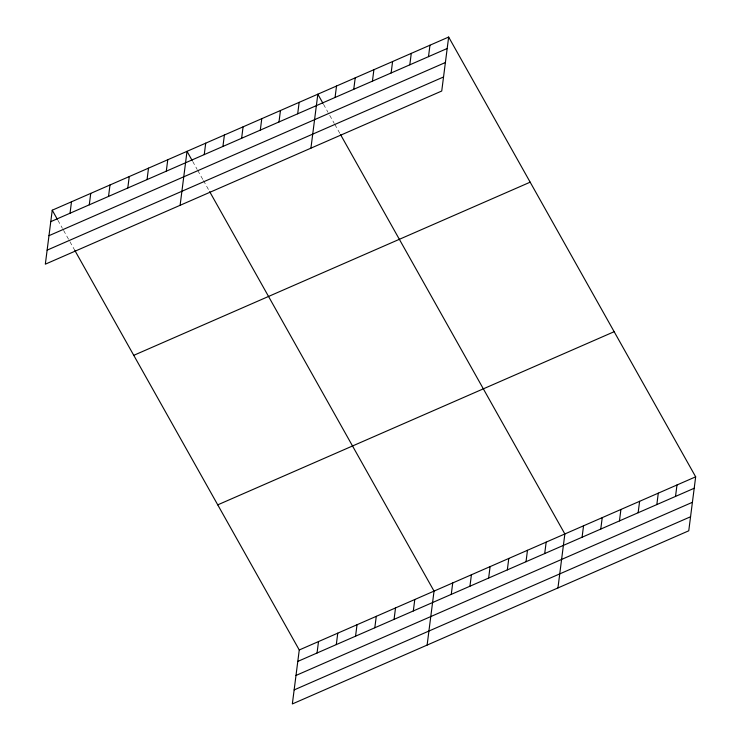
<?xml version="1.0" encoding="UTF-8"?>
<svg xmlns="http://www.w3.org/2000/svg" width="741" height="741" viewBox="0 0 741 741"><rect width="100%" height="100%" fill="white"/><g stroke="black" fill="none" stroke-linecap="round" stroke-linejoin="round"><path stroke-width="0.56" stroke-dasharray="3.71 2.78" d="M323.502 104.268L328.031 112.336M329.726 115.355L334.256 123.423M334.821 124.423L339.915 133.5M192.679 161.408L197.208 169.476M197.773 170.486L202.867 179.554M203.442 180.563L209.101 190.641M57.9 220.29L62.429 228.348M63.559 230.368L74.887 250.523"/><path stroke-width="1.11" d="M52.24 210.203L45.331 264.176L441.738 91.023L448.657 37.05L52.24 210.203L57.335 219.28M70.034 213.232L71.497 201.793M89.281 204.822L90.745 193.382M108.538 196.411L110.001 184.972M127.795 188.001L129.258 176.562M147.051 179.591L148.515 168.151M166.299 171.18L167.762 159.741M180.109 205.303L187.019 151.331L192.114 160.408M204.247 154.61L205.711 143.17M222.93 146.44L224.393 135.01M241.622 138.28L243.085 126.841M260.304 130.12L261.777 118.68M278.996 121.959L280.459 110.52M297.687 113.79L299.151 102.351M310.924 148.163L317.833 94.19L322.937 103.258M335.062 97.469L336.525 86.03M353.753 89.3L355.217 77.87M74.887 250.523L299.262 649.977L292.343 703.95L688.76 530.797L695.669 476.824L448.657 37.05M372.436 81.139L373.899 69.7M391.128 72.979L392.591 61.54M317.046 653.006L318.51 641.567M409.81 64.81L411.283 53.38M336.303 644.596L337.766 633.157M428.502 56.649L429.965 45.21M355.56 636.186L357.023 624.746M374.807 627.775L376.28 616.336M394.064 619.365L395.527 607.926M413.321 610.955L414.784 599.515M427.122 645.078L434.041 591.105L209.666 191.65M451.26 594.384L452.732 582.945M469.951 586.214L471.415 574.775M488.643 578.054L490.107 566.615M507.326 569.894L508.789 558.455M526.017 561.724L527.481 550.294M544.7 553.564L546.173 542.125M557.945 587.937L564.855 533.965L340.48 134.501M582.083 537.234L583.547 525.804M600.766 529.074L602.229 517.635M619.457 520.914L620.921 509.475M638.14 512.744L639.613 501.314M656.832 504.584L658.295 493.145M675.523 496.424L676.987 484.985M50.777 221.642L447.194 48.489M48.98 235.684L445.387 62.522M47.128 250.143L443.535 76.981M133.76 355.328L530.167 182.175M217.743 504.853L614.159 331.699M299.262 649.977L695.669 476.824M297.789 661.417L694.206 488.254M295.992 675.449L692.409 502.296M294.14 689.917L690.556 516.755"/></g></svg>
